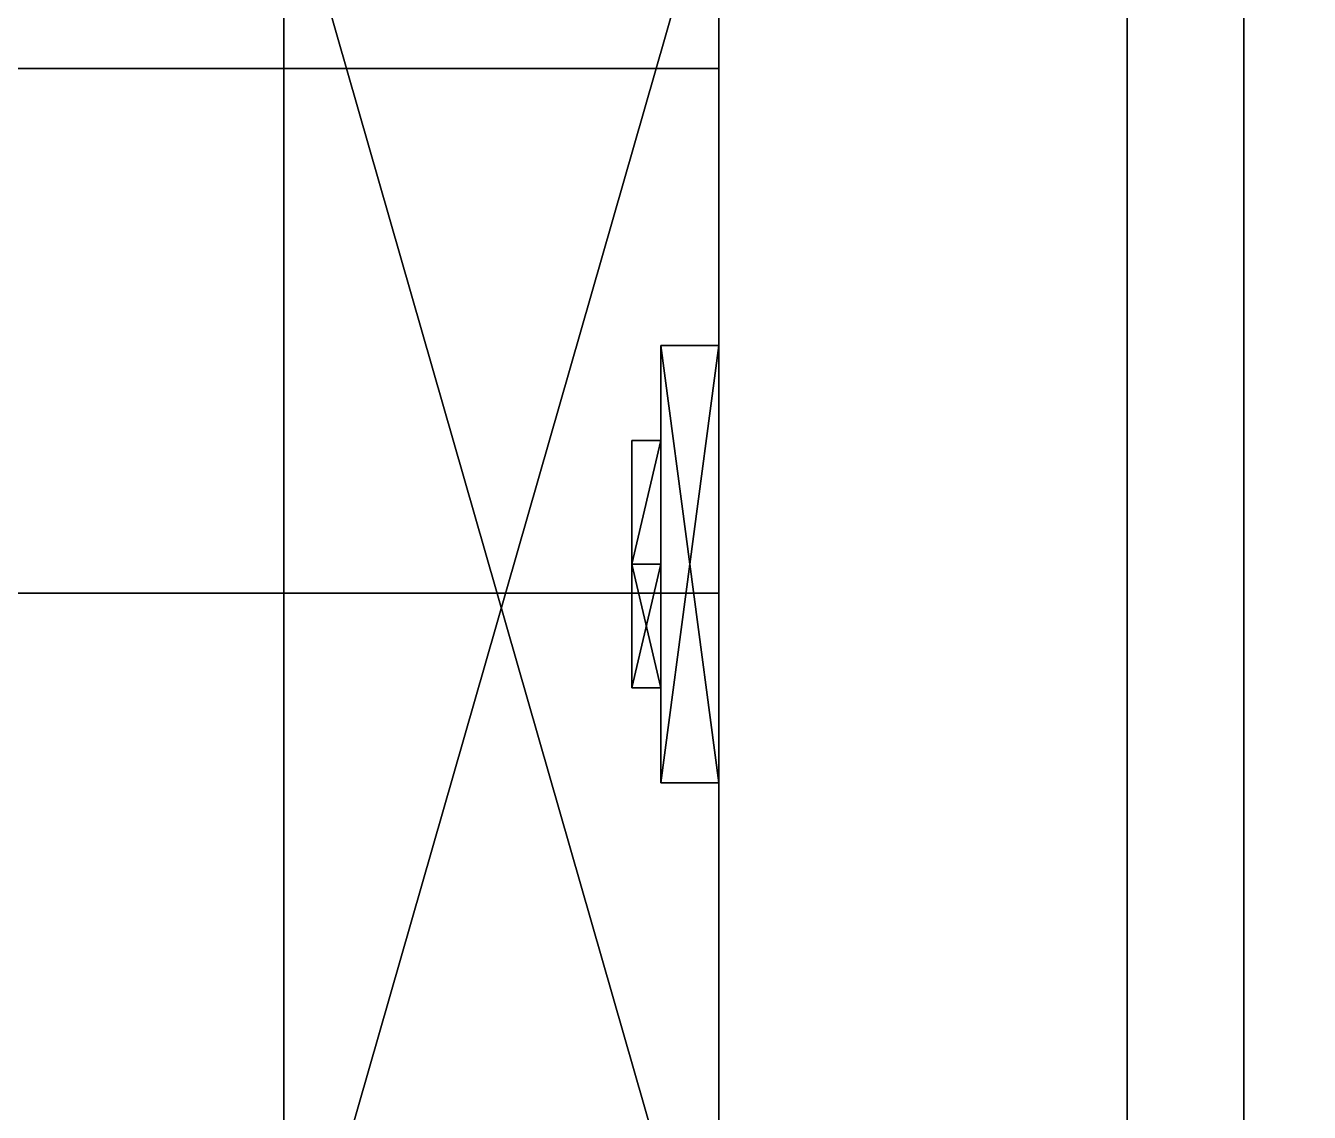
# Model space of a CAD drawing. Extents: x 0 to 2808, y -3840 to 0.
# Drawn here: x 1632.22 to 1676.25, y -3165.81 to -3128.53 of the extents above; entities that cross this region are included whole.
import ezdxf

# ---------------------------------------------------------------- set-up
doc = ezdxf.new("R2010")
doc.units = 0
for name, color, linetype in [('LAYER0', 7, 'CONTINUOUS'), ('LAYER1', 7, 'CONTINUOUS'), ('LAYER21', 253, 'CONTINUOUS'), ('LAYER23', 253, 'CONTINUOUS'), ('LAYER25', 253, 'CONTINUOUS'), ('LAYER27', 253, 'CONTINUOUS'), ('LAYER29', 253, 'CONTINUOUS'), ('LAYER3', 7, 'CONTINUOUS'), ('LAYER371', 7, 'CONTINUOUS'), ('LAYER5', 7, 'CONTINUOUS'), ('LAYER6', 7, 'CONTINUOUS'), ('LAYER8', 7, 'CONTINUOUS')]:
    doc.layers.add(name, color=color, linetype=linetype)

msp = doc.modelspace()

# ---------------------------------------------------------------- linework, layer by layer
at = {"layer": 'LAYER0', "invisible_edges": 1}
for points in [[(2790, 0), (0, -3840), (0, 0), (2790, 0)], [(2790, -3840, 5), (0, 0, 5), (0, -3840, 5), (2790, -3840, 5)], [(0, 0, 5), (2790, -3840, 5), (2790, 0, 5), (0, 0, 5)], [(0, -3840), (2790, 0), (2790, -3840), (0, -3840)]]:
    msp.add_3dface(points, dxfattribs=at)
at = {"layer": 'LAYER21'}
for points in [[(1656, -3174.5, 181.2174), (1641.079, -3122.5, 181.2174), (1656, -3122.5, 181.2174), (1656, -3174.5, 181.2174)], [(1641.079, -3174.5, 181.2174), (1641.079, -3122.5, 181.2174), (1656, -3174.5, 181.2174), (1641.079, -3174.5, 181.2174)], [(1656, -3122.5, 194.7826), (1641.079, -3174.5, 194.7826), (1656, -3174.5, 194.7826), (1656, -3122.5, 194.7826)], [(1641.079, -3122.5, 194.7826), (1641.079, -3174.5, 194.7826), (1656, -3122.5, 194.7826), (1641.079, -3122.5, 194.7826)], [(1641.079, -3174.5, 181.2174), (1641.079, -3122.5, 194.7826), (1641.079, -3122.5, 181.2174), (1641.079, -3174.5, 181.2174)], [(1641.079, -3174.5, 194.7826), (1641.079, -3122.5, 194.7826), (1641.079, -3174.5, 181.2174), (1641.079, -3174.5, 194.7826)], [(1656, -3154.5, 214), (1656, -3139.5, 214), (1654.01, -3139.5, 214), (1656, -3154.5, 214)], [(1654.01, -3154.5, 214), (1656, -3154.5, 214), (1654.01, -3139.5, 214), (1654.01, -3154.5, 214)], [(1656, -3139.5, 162), (1656, -3154.5, 162), (1654.01, -3154.5, 162), (1656, -3139.5, 162)], [(1654.01, -3139.5, 162), (1656, -3139.5, 162), (1654.01, -3154.5, 162), (1654.01, -3139.5, 162)], [(1654.01, -3139.5, 214), (1656, -3139.5, 214), (1656, -3139.5, 162), (1654.01, -3139.5, 214)], [(1654.01, -3139.5, 162), (1654.01, -3139.5, 214), (1656, -3139.5, 162), (1654.01, -3139.5, 162)], [(1654.01, -3154.5, 214), (1654.01, -3139.5, 214), (1654.01, -3139.5, 162), (1654.01, -3154.5, 214)], [(1654.01, -3154.5, 162), (1654.01, -3154.5, 214), (1654.01, -3139.5, 162), (1654.01, -3154.5, 162)], [(1654.01, -3142.757, 206.087), (1653.016, -3147, 201.2909), (1653.016, -3142.757, 206.087), (1654.01, -3142.757, 206.087)], [(1654.01, -3147, 201.2909), (1653.016, -3147, 201.2909), (1654.01, -3142.757, 206.087), (1654.01, -3147, 201.2909)], [(1654.01, -3142.757, 206.087), (1653.016, -3147, 210.883), (1654.01, -3147, 210.883), (1654.01, -3142.757, 206.087)], [(1653.016, -3142.757, 206.087), (1653.016, -3147, 210.883), (1654.01, -3142.757, 206.087), (1653.016, -3142.757, 206.087)], [(1653.016, -3142.757, 206.087), (1653.016, -3151.243, 206.087), (1653.016, -3147, 210.883), (1653.016, -3142.757, 206.087)], [(1653.016, -3147, 201.2909), (1653.016, -3151.243, 206.087), (1653.016, -3142.757, 206.087), (1653.016, -3147, 201.2909)], [(1654.01, -3142.757, 169.913), (1653.016, -3147, 165.117), (1653.016, -3142.757, 169.913), (1654.01, -3142.757, 169.913)], [(1654.01, -3147, 165.117), (1653.016, -3147, 165.117), (1654.01, -3142.757, 169.913), (1654.01, -3147, 165.117)], [(1654.01, -3142.757, 169.913), (1653.016, -3147, 174.7091), (1654.01, -3147, 174.7091), (1654.01, -3142.757, 169.913)], [(1653.016, -3142.757, 169.913), (1653.016, -3147, 174.7091), (1654.01, -3142.757, 169.913), (1653.016, -3142.757, 169.913)], [(1653.016, -3142.757, 169.913), (1653.016, -3151.243, 169.913), (1653.016, -3147, 174.7091), (1653.016, -3142.757, 169.913)], [(1653.016, -3147, 165.117), (1653.016, -3151.243, 169.913), (1653.016, -3142.757, 169.913), (1653.016, -3147, 165.117)], [(1654.01, -3142.757, 206.087), (1654.01, -3147, 201.2909), (1654.01, -3147, 210.883), (1654.01, -3142.757, 206.087)], [(1654.01, -3142.757, 169.913), (1654.01, -3147, 165.117), (1654.01, -3147, 174.7091), (1654.01, -3142.757, 169.913)], [(1654.01, -3147, 201.2909), (1653.016, -3151.243, 206.087), (1653.016, -3147, 201.2909), (1654.01, -3147, 201.2909)], [(1654.01, -3151.243, 206.087), (1653.016, -3151.243, 206.087), (1654.01, -3147, 201.2909), (1654.01, -3151.243, 206.087)], [(1654.01, -3151.243, 206.087), (1653.016, -3147, 210.883), (1653.016, -3151.243, 206.087), (1654.01, -3151.243, 206.087)], [(1654.01, -3147, 210.883), (1653.016, -3147, 210.883), (1654.01, -3151.243, 206.087), (1654.01, -3147, 210.883)], [(1654.01, -3147, 165.117), (1653.016, -3151.243, 169.913), (1653.016, -3147, 165.117), (1654.01, -3147, 165.117)], [(1654.01, -3151.243, 169.913), (1653.016, -3151.243, 169.913), (1654.01, -3147, 165.117), (1654.01, -3151.243, 169.913)], [(1654.01, -3151.243, 169.913), (1653.016, -3147, 174.7091), (1653.016, -3151.243, 169.913), (1654.01, -3151.243, 169.913)], [(1654.01, -3147, 174.7091), (1653.016, -3147, 174.7091), (1654.01, -3151.243, 169.913), (1654.01, -3147, 174.7091)], [(1654.01, -3147, 201.2909), (1654.01, -3151.243, 206.087), (1654.01, -3147, 210.883), (1654.01, -3147, 201.2909)], [(1654.01, -3147, 165.117), (1654.01, -3151.243, 169.913), (1654.01, -3147, 174.7091), (1654.01, -3147, 165.117)], [(1656, -3154.5, 162), (1656, -3154.5, 214), (1654.01, -3154.5, 214), (1656, -3154.5, 162)], [(1654.01, -3154.5, 162), (1656, -3154.5, 162), (1654.01, -3154.5, 214), (1654.01, -3154.5, 162)]]:
    msp.add_3dface(points, dxfattribs=at)
at = {"layer": 'LAYER23'}
for points in [[(1656, -3174.5, 757.2174), (1641.079, -3122.5, 757.2174), (1656, -3122.5, 757.2174), (1656, -3174.5, 757.2174)], [(1641.079, -3174.5, 757.2174), (1641.079, -3122.5, 757.2174), (1656, -3174.5, 757.2174), (1641.079, -3174.5, 757.2174)], [(1656, -3122.5, 770.7826), (1641.079, -3174.5, 770.7826), (1656, -3174.5, 770.7826), (1656, -3122.5, 770.7826)], [(1641.079, -3122.5, 770.7826), (1641.079, -3174.5, 770.7826), (1656, -3122.5, 770.7826), (1641.079, -3122.5, 770.7826)], [(1641.079, -3174.5, 757.2174), (1641.079, -3122.5, 770.7826), (1641.079, -3122.5, 757.2174), (1641.079, -3174.5, 757.2174)], [(1641.079, -3174.5, 770.7826), (1641.079, -3122.5, 770.7826), (1641.079, -3174.5, 757.2174), (1641.079, -3174.5, 770.7826)], [(1656, -3154.5, 790), (1656, -3139.5, 790), (1654.01, -3139.5, 790), (1656, -3154.5, 790)], [(1654.01, -3154.5, 790), (1656, -3154.5, 790), (1654.01, -3139.5, 790), (1654.01, -3154.5, 790)], [(1656, -3139.5, 738), (1656, -3154.5, 738), (1654.01, -3154.5, 738), (1656, -3139.5, 738)], [(1654.01, -3139.5, 738), (1656, -3139.5, 738), (1654.01, -3154.5, 738), (1654.01, -3139.5, 738)], [(1654.01, -3139.5, 790), (1656, -3139.5, 790), (1656, -3139.5, 738), (1654.01, -3139.5, 790)], [(1654.01, -3139.5, 738), (1654.01, -3139.5, 790), (1656, -3139.5, 738), (1654.01, -3139.5, 738)], [(1654.01, -3154.5, 790), (1654.01, -3139.5, 790), (1654.01, -3139.5, 738), (1654.01, -3154.5, 790)], [(1654.01, -3154.5, 738), (1654.01, -3154.5, 790), (1654.01, -3139.5, 738), (1654.01, -3154.5, 738)], [(1654.01, -3142.757, 782.087), (1653.016, -3147, 777.291), (1653.016, -3142.757, 782.087), (1654.01, -3142.757, 782.087)], [(1654.01, -3147, 777.291), (1653.016, -3147, 777.291), (1654.01, -3142.757, 782.087), (1654.01, -3147, 777.291)], [(1654.01, -3142.757, 782.087), (1653.016, -3147, 786.883), (1654.01, -3147, 786.883), (1654.01, -3142.757, 782.087)], [(1653.016, -3142.757, 782.087), (1653.016, -3147, 786.883), (1654.01, -3142.757, 782.087), (1653.016, -3142.757, 782.087)], [(1653.016, -3142.757, 782.087), (1653.016, -3151.243, 782.087), (1653.016, -3147, 786.883), (1653.016, -3142.757, 782.087)], [(1653.016, -3147, 777.291), (1653.016, -3151.243, 782.087), (1653.016, -3142.757, 782.087), (1653.016, -3147, 777.291)], [(1654.01, -3142.757, 745.913), (1653.016, -3147, 741.117), (1653.016, -3142.757, 745.913), (1654.01, -3142.757, 745.913)], [(1654.01, -3147, 741.117), (1653.016, -3147, 741.117), (1654.01, -3142.757, 745.913), (1654.01, -3147, 741.117)], [(1654.01, -3142.757, 745.913), (1653.016, -3147, 750.709), (1654.01, -3147, 750.709), (1654.01, -3142.757, 745.913)], [(1653.016, -3142.757, 745.913), (1653.016, -3147, 750.709), (1654.01, -3142.757, 745.913), (1653.016, -3142.757, 745.913)], [(1653.016, -3142.757, 745.913), (1653.016, -3151.243, 745.913), (1653.016, -3147, 750.709), (1653.016, -3142.757, 745.913)], [(1653.016, -3147, 741.117), (1653.016, -3151.243, 745.913), (1653.016, -3142.757, 745.913), (1653.016, -3147, 741.117)], [(1654.01, -3142.757, 782.087), (1654.01, -3147, 777.291), (1654.01, -3147, 786.883), (1654.01, -3142.757, 782.087)], [(1654.01, -3142.757, 745.913), (1654.01, -3147, 741.117), (1654.01, -3147, 750.709), (1654.01, -3142.757, 745.913)], [(1654.01, -3147, 777.291), (1653.016, -3151.243, 782.087), (1653.016, -3147, 777.291), (1654.01, -3147, 777.291)], [(1654.01, -3151.243, 782.087), (1653.016, -3151.243, 782.087), (1654.01, -3147, 777.291), (1654.01, -3151.243, 782.087)], [(1654.01, -3151.243, 782.087), (1653.016, -3147, 786.883), (1653.016, -3151.243, 782.087), (1654.01, -3151.243, 782.087)], [(1654.01, -3147, 786.883), (1653.016, -3147, 786.883), (1654.01, -3151.243, 782.087), (1654.01, -3147, 786.883)], [(1654.01, -3147, 741.117), (1653.016, -3151.243, 745.913), (1653.016, -3147, 741.117), (1654.01, -3147, 741.117)], [(1654.01, -3151.243, 745.913), (1653.016, -3151.243, 745.913), (1654.01, -3147, 741.117), (1654.01, -3151.243, 745.913)], [(1654.01, -3151.243, 745.913), (1653.016, -3147, 750.709), (1653.016, -3151.243, 745.913), (1654.01, -3151.243, 745.913)], [(1654.01, -3147, 750.709), (1653.016, -3147, 750.709), (1654.01, -3151.243, 745.913), (1654.01, -3147, 750.709)], [(1654.01, -3147, 777.291), (1654.01, -3151.243, 782.087), (1654.01, -3147, 786.883), (1654.01, -3147, 777.291)], [(1654.01, -3147, 741.117), (1654.01, -3151.243, 745.913), (1654.01, -3147, 750.709), (1654.01, -3147, 741.117)], [(1656, -3154.5, 738), (1656, -3154.5, 790), (1654.01, -3154.5, 790), (1656, -3154.5, 738)], [(1654.01, -3154.5, 738), (1656, -3154.5, 738), (1654.01, -3154.5, 790), (1654.01, -3154.5, 738)]]:
    msp.add_3dface(points, dxfattribs=at)
at = {"layer": 'LAYER25'}
for points in [[(1656, -3174.5, 1333.217), (1641.079, -3122.5, 1333.217), (1656, -3122.5, 1333.217), (1656, -3174.5, 1333.217)], [(1641.079, -3174.5, 1333.217), (1641.079, -3122.5, 1333.217), (1656, -3174.5, 1333.217), (1641.079, -3174.5, 1333.217)], [(1656, -3122.5, 1346.783), (1641.079, -3174.5, 1346.783), (1656, -3174.5, 1346.783), (1656, -3122.5, 1346.783)], [(1641.079, -3122.5, 1346.783), (1641.079, -3174.5, 1346.783), (1656, -3122.5, 1346.783), (1641.079, -3122.5, 1346.783)], [(1641.079, -3174.5, 1333.217), (1641.079, -3122.5, 1346.783), (1641.079, -3122.5, 1333.217), (1641.079, -3174.5, 1333.217)], [(1641.079, -3174.5, 1346.783), (1641.079, -3122.5, 1346.783), (1641.079, -3174.5, 1333.217), (1641.079, -3174.5, 1346.783)], [(1656, -3154.5, 1366), (1656, -3139.5, 1366), (1654.01, -3139.5, 1366), (1656, -3154.5, 1366)], [(1654.01, -3154.5, 1366), (1656, -3154.5, 1366), (1654.01, -3139.5, 1366), (1654.01, -3154.5, 1366)], [(1656, -3139.5, 1314), (1656, -3154.5, 1314), (1654.01, -3154.5, 1314), (1656, -3139.5, 1314)], [(1654.01, -3139.5, 1314), (1656, -3139.5, 1314), (1654.01, -3154.5, 1314), (1654.01, -3139.5, 1314)], [(1654.01, -3139.5, 1366), (1656, -3139.5, 1366), (1656, -3139.5, 1314), (1654.01, -3139.5, 1366)], [(1654.01, -3139.5, 1314), (1654.01, -3139.5, 1366), (1656, -3139.5, 1314), (1654.01, -3139.5, 1314)], [(1654.01, -3154.5, 1366), (1654.01, -3139.5, 1366), (1654.01, -3139.5, 1314), (1654.01, -3154.5, 1366)], [(1654.01, -3154.5, 1314), (1654.01, -3154.5, 1366), (1654.01, -3139.5, 1314), (1654.01, -3154.5, 1314)], [(1654.01, -3142.757, 1358.087), (1653.016, -3147, 1353.291), (1653.016, -3142.757, 1358.087), (1654.01, -3142.757, 1358.087)], [(1654.01, -3147, 1353.291), (1653.016, -3147, 1353.291), (1654.01, -3142.757, 1358.087), (1654.01, -3147, 1353.291)], [(1654.01, -3142.757, 1358.087), (1653.016, -3147, 1362.883), (1654.01, -3147, 1362.883), (1654.01, -3142.757, 1358.087)], [(1653.016, -3142.757, 1358.087), (1653.016, -3147, 1362.883), (1654.01, -3142.757, 1358.087), (1653.016, -3142.757, 1358.087)], [(1653.016, -3142.757, 1358.087), (1653.016, -3151.243, 1358.087), (1653.016, -3147, 1362.883), (1653.016, -3142.757, 1358.087)], [(1653.016, -3147, 1353.291), (1653.016, -3151.243, 1358.087), (1653.016, -3142.757, 1358.087), (1653.016, -3147, 1353.291)], [(1654.01, -3142.757, 1321.913), (1653.016, -3147, 1317.117), (1653.016, -3142.757, 1321.913), (1654.01, -3142.757, 1321.913)], [(1654.01, -3147, 1317.117), (1653.016, -3147, 1317.117), (1654.01, -3142.757, 1321.913), (1654.01, -3147, 1317.117)], [(1654.01, -3142.757, 1321.913), (1653.016, -3147, 1326.709), (1654.01, -3147, 1326.709), (1654.01, -3142.757, 1321.913)], [(1653.016, -3142.757, 1321.913), (1653.016, -3147, 1326.709), (1654.01, -3142.757, 1321.913), (1653.016, -3142.757, 1321.913)], [(1653.016, -3142.757, 1321.913), (1653.016, -3151.243, 1321.913), (1653.016, -3147, 1326.709), (1653.016, -3142.757, 1321.913)], [(1653.016, -3147, 1317.117), (1653.016, -3151.243, 1321.913), (1653.016, -3142.757, 1321.913), (1653.016, -3147, 1317.117)], [(1654.01, -3142.757, 1358.087), (1654.01, -3147, 1353.291), (1654.01, -3147, 1362.883), (1654.01, -3142.757, 1358.087)], [(1654.01, -3142.757, 1321.913), (1654.01, -3147, 1317.117), (1654.01, -3147, 1326.709), (1654.01, -3142.757, 1321.913)], [(1654.01, -3147, 1353.291), (1653.016, -3151.243, 1358.087), (1653.016, -3147, 1353.291), (1654.01, -3147, 1353.291)], [(1654.01, -3151.243, 1358.087), (1653.016, -3151.243, 1358.087), (1654.01, -3147, 1353.291), (1654.01, -3151.243, 1358.087)], [(1654.01, -3151.243, 1358.087), (1653.016, -3147, 1362.883), (1653.016, -3151.243, 1358.087), (1654.01, -3151.243, 1358.087)], [(1654.01, -3147, 1362.883), (1653.016, -3147, 1362.883), (1654.01, -3151.243, 1358.087), (1654.01, -3147, 1362.883)], [(1654.01, -3147, 1317.117), (1653.016, -3151.243, 1321.913), (1653.016, -3147, 1317.117), (1654.01, -3147, 1317.117)], [(1654.01, -3151.243, 1321.913), (1653.016, -3151.243, 1321.913), (1654.01, -3147, 1317.117), (1654.01, -3151.243, 1321.913)], [(1654.01, -3151.243, 1321.913), (1653.016, -3147, 1326.709), (1653.016, -3151.243, 1321.913), (1654.01, -3151.243, 1321.913)], [(1654.01, -3147, 1326.709), (1653.016, -3147, 1326.709), (1654.01, -3151.243, 1321.913), (1654.01, -3147, 1326.709)], [(1654.01, -3147, 1353.291), (1654.01, -3151.243, 1358.087), (1654.01, -3147, 1362.883), (1654.01, -3147, 1353.291)], [(1654.01, -3147, 1317.117), (1654.01, -3151.243, 1321.913), (1654.01, -3147, 1326.709), (1654.01, -3147, 1317.117)], [(1656, -3154.5, 1314), (1656, -3154.5, 1366), (1654.01, -3154.5, 1366), (1656, -3154.5, 1314)], [(1654.01, -3154.5, 1314), (1656, -3154.5, 1314), (1654.01, -3154.5, 1366), (1654.01, -3154.5, 1314)]]:
    msp.add_3dface(points, dxfattribs=at)
at = {"layer": 'LAYER27'}
for points in [[(1656, -3174.5, 1909.217), (1641.079, -3122.5, 1909.217), (1656, -3122.5, 1909.217), (1656, -3174.5, 1909.217)], [(1641.079, -3174.5, 1909.217), (1641.079, -3122.5, 1909.217), (1656, -3174.5, 1909.217), (1641.079, -3174.5, 1909.217)], [(1656, -3122.5, 1922.783), (1641.079, -3174.5, 1922.783), (1656, -3174.5, 1922.783), (1656, -3122.5, 1922.783)], [(1641.079, -3122.5, 1922.783), (1641.079, -3174.5, 1922.783), (1656, -3122.5, 1922.783), (1641.079, -3122.5, 1922.783)], [(1641.079, -3174.5, 1909.217), (1641.079, -3122.5, 1922.783), (1641.079, -3122.5, 1909.217), (1641.079, -3174.5, 1909.217)], [(1641.079, -3174.5, 1922.783), (1641.079, -3122.5, 1922.783), (1641.079, -3174.5, 1909.217), (1641.079, -3174.5, 1922.783)], [(1656, -3154.5, 1942), (1656, -3139.5, 1942), (1654.01, -3139.5, 1942), (1656, -3154.5, 1942)], [(1654.01, -3154.5, 1942), (1656, -3154.5, 1942), (1654.01, -3139.5, 1942), (1654.01, -3154.5, 1942)], [(1656, -3139.5, 1890), (1656, -3154.5, 1890), (1654.01, -3154.5, 1890), (1656, -3139.5, 1890)], [(1654.01, -3139.5, 1890), (1656, -3139.5, 1890), (1654.01, -3154.5, 1890), (1654.01, -3139.5, 1890)], [(1654.01, -3139.5, 1942), (1656, -3139.5, 1942), (1656, -3139.5, 1890), (1654.01, -3139.5, 1942)], [(1654.01, -3139.5, 1890), (1654.01, -3139.5, 1942), (1656, -3139.5, 1890), (1654.01, -3139.5, 1890)], [(1654.01, -3154.5, 1942), (1654.01, -3139.5, 1942), (1654.01, -3139.5, 1890), (1654.01, -3154.5, 1942)], [(1654.01, -3154.5, 1890), (1654.01, -3154.5, 1942), (1654.01, -3139.5, 1890), (1654.01, -3154.5, 1890)], [(1654.01, -3142.757, 1934.087), (1653.016, -3147, 1929.291), (1653.016, -3142.757, 1934.087), (1654.01, -3142.757, 1934.087)], [(1654.01, -3147, 1929.291), (1653.016, -3147, 1929.291), (1654.01, -3142.757, 1934.087), (1654.01, -3147, 1929.291)], [(1654.01, -3142.757, 1934.087), (1653.016, -3147, 1938.883), (1654.01, -3147, 1938.883), (1654.01, -3142.757, 1934.087)], [(1653.016, -3142.757, 1934.087), (1653.016, -3147, 1938.883), (1654.01, -3142.757, 1934.087), (1653.016, -3142.757, 1934.087)], [(1653.016, -3142.757, 1934.087), (1653.016, -3151.243, 1934.087), (1653.016, -3147, 1938.883), (1653.016, -3142.757, 1934.087)], [(1653.016, -3147, 1929.291), (1653.016, -3151.243, 1934.087), (1653.016, -3142.757, 1934.087), (1653.016, -3147, 1929.291)], [(1654.01, -3142.757, 1897.913), (1653.016, -3147, 1893.117), (1653.016, -3142.757, 1897.913), (1654.01, -3142.757, 1897.913)], [(1654.01, -3147, 1893.117), (1653.016, -3147, 1893.117), (1654.01, -3142.757, 1897.913), (1654.01, -3147, 1893.117)], [(1654.01, -3142.757, 1897.913), (1653.016, -3147, 1902.709), (1654.01, -3147, 1902.709), (1654.01, -3142.757, 1897.913)], [(1653.016, -3142.757, 1897.913), (1653.016, -3147, 1902.709), (1654.01, -3142.757, 1897.913), (1653.016, -3142.757, 1897.913)], [(1653.016, -3142.757, 1897.913), (1653.016, -3151.243, 1897.913), (1653.016, -3147, 1902.709), (1653.016, -3142.757, 1897.913)], [(1653.016, -3147, 1893.117), (1653.016, -3151.243, 1897.913), (1653.016, -3142.757, 1897.913), (1653.016, -3147, 1893.117)], [(1654.01, -3142.757, 1934.087), (1654.01, -3147, 1929.291), (1654.01, -3147, 1938.883), (1654.01, -3142.757, 1934.087)], [(1654.01, -3142.757, 1897.913), (1654.01, -3147, 1893.117), (1654.01, -3147, 1902.709), (1654.01, -3142.757, 1897.913)], [(1654.01, -3147, 1929.291), (1653.016, -3151.243, 1934.087), (1653.016, -3147, 1929.291), (1654.01, -3147, 1929.291)], [(1654.01, -3151.243, 1934.087), (1653.016, -3151.243, 1934.087), (1654.01, -3147, 1929.291), (1654.01, -3151.243, 1934.087)], [(1654.01, -3151.243, 1934.087), (1653.016, -3147, 1938.883), (1653.016, -3151.243, 1934.087), (1654.01, -3151.243, 1934.087)], [(1654.01, -3147, 1938.883), (1653.016, -3147, 1938.883), (1654.01, -3151.243, 1934.087), (1654.01, -3147, 1938.883)], [(1654.01, -3147, 1893.117), (1653.016, -3151.243, 1897.913), (1653.016, -3147, 1893.117), (1654.01, -3147, 1893.117)], [(1654.01, -3151.243, 1897.913), (1653.016, -3151.243, 1897.913), (1654.01, -3147, 1893.117), (1654.01, -3151.243, 1897.913)], [(1654.01, -3151.243, 1897.913), (1653.016, -3147, 1902.709), (1653.016, -3151.243, 1897.913), (1654.01, -3151.243, 1897.913)], [(1654.01, -3147, 1902.709), (1653.016, -3147, 1902.709), (1654.01, -3151.243, 1897.913), (1654.01, -3147, 1902.709)], [(1654.01, -3147, 1929.291), (1654.01, -3151.243, 1934.087), (1654.01, -3147, 1938.883), (1654.01, -3147, 1929.291)], [(1654.01, -3147, 1893.117), (1654.01, -3151.243, 1897.913), (1654.01, -3147, 1902.709), (1654.01, -3147, 1893.117)], [(1656, -3154.5, 1890), (1656, -3154.5, 1942), (1654.01, -3154.5, 1942), (1656, -3154.5, 1890)], [(1654.01, -3154.5, 1890), (1656, -3154.5, 1890), (1654.01, -3154.5, 1942), (1654.01, -3154.5, 1890)]]:
    msp.add_3dface(points, dxfattribs=at)
at = {"layer": 'LAYER29'}
for points in [[(1656, -3174.5, 2485.217), (1641.079, -3122.5, 2485.217), (1656, -3122.5, 2485.217), (1656, -3174.5, 2485.217)], [(1641.079, -3174.5, 2485.217), (1641.079, -3122.5, 2485.217), (1656, -3174.5, 2485.217), (1641.079, -3174.5, 2485.217)], [(1656, -3122.5, 2498.783), (1641.079, -3174.5, 2498.783), (1656, -3174.5, 2498.783), (1656, -3122.5, 2498.783)], [(1641.079, -3122.5, 2498.783), (1641.079, -3174.5, 2498.783), (1656, -3122.5, 2498.783), (1641.079, -3122.5, 2498.783)], [(1641.079, -3174.5, 2485.217), (1641.079, -3122.5, 2498.783), (1641.079, -3122.5, 2485.217), (1641.079, -3174.5, 2485.217)], [(1641.079, -3174.5, 2498.783), (1641.079, -3122.5, 2498.783), (1641.079, -3174.5, 2485.217), (1641.079, -3174.5, 2498.783)], [(1656, -3154.5, 2518), (1656, -3139.5, 2518), (1654.01, -3139.5, 2518), (1656, -3154.5, 2518)], [(1654.01, -3154.5, 2518), (1656, -3154.5, 2518), (1654.01, -3139.5, 2518), (1654.01, -3154.5, 2518)], [(1656, -3139.5, 2466), (1656, -3154.5, 2466), (1654.01, -3154.5, 2466), (1656, -3139.5, 2466)], [(1654.01, -3139.5, 2466), (1656, -3139.5, 2466), (1654.01, -3154.5, 2466), (1654.01, -3139.5, 2466)], [(1654.01, -3139.5, 2518), (1656, -3139.5, 2518), (1656, -3139.5, 2466), (1654.01, -3139.5, 2518)], [(1654.01, -3139.5, 2466), (1654.01, -3139.5, 2518), (1656, -3139.5, 2466), (1654.01, -3139.5, 2466)], [(1654.01, -3154.5, 2518), (1654.01, -3139.5, 2518), (1654.01, -3139.5, 2466), (1654.01, -3154.5, 2518)], [(1654.01, -3154.5, 2466), (1654.01, -3154.5, 2518), (1654.01, -3139.5, 2466), (1654.01, -3154.5, 2466)], [(1654.01, -3142.757, 2510.087), (1653.016, -3147, 2505.291), (1653.016, -3142.757, 2510.087), (1654.01, -3142.757, 2510.087)], [(1654.01, -3147, 2505.291), (1653.016, -3147, 2505.291), (1654.01, -3142.757, 2510.087), (1654.01, -3147, 2505.291)], [(1654.01, -3142.757, 2510.087), (1653.016, -3147, 2514.883), (1654.01, -3147, 2514.883), (1654.01, -3142.757, 2510.087)], [(1653.016, -3142.757, 2510.087), (1653.016, -3147, 2514.883), (1654.01, -3142.757, 2510.087), (1653.016, -3142.757, 2510.087)], [(1653.016, -3142.757, 2510.087), (1653.016, -3151.243, 2510.087), (1653.016, -3147, 2514.883), (1653.016, -3142.757, 2510.087)], [(1653.016, -3147, 2505.291), (1653.016, -3151.243, 2510.087), (1653.016, -3142.757, 2510.087), (1653.016, -3147, 2505.291)], [(1654.01, -3142.757, 2473.913), (1653.016, -3147, 2469.117), (1653.016, -3142.757, 2473.913), (1654.01, -3142.757, 2473.913)], [(1654.01, -3147, 2469.117), (1653.016, -3147, 2469.117), (1654.01, -3142.757, 2473.913), (1654.01, -3147, 2469.117)], [(1654.01, -3142.757, 2473.913), (1653.016, -3147, 2478.709), (1654.01, -3147, 2478.709), (1654.01, -3142.757, 2473.913)], [(1653.016, -3142.757, 2473.913), (1653.016, -3147, 2478.709), (1654.01, -3142.757, 2473.913), (1653.016, -3142.757, 2473.913)], [(1653.016, -3142.757, 2473.913), (1653.016, -3151.243, 2473.913), (1653.016, -3147, 2478.709), (1653.016, -3142.757, 2473.913)], [(1653.016, -3147, 2469.117), (1653.016, -3151.243, 2473.913), (1653.016, -3142.757, 2473.913), (1653.016, -3147, 2469.117)], [(1654.01, -3142.757, 2510.087), (1654.01, -3147, 2505.291), (1654.01, -3147, 2514.883), (1654.01, -3142.757, 2510.087)], [(1654.01, -3142.757, 2473.913), (1654.01, -3147, 2469.117), (1654.01, -3147, 2478.709), (1654.01, -3142.757, 2473.913)], [(1654.01, -3147, 2505.291), (1653.016, -3151.243, 2510.087), (1653.016, -3147, 2505.291), (1654.01, -3147, 2505.291)], [(1654.01, -3151.243, 2510.087), (1653.016, -3151.243, 2510.087), (1654.01, -3147, 2505.291), (1654.01, -3151.243, 2510.087)], [(1654.01, -3151.243, 2510.087), (1653.016, -3147, 2514.883), (1653.016, -3151.243, 2510.087), (1654.01, -3151.243, 2510.087)], [(1654.01, -3147, 2514.883), (1653.016, -3147, 2514.883), (1654.01, -3151.243, 2510.087), (1654.01, -3147, 2514.883)], [(1654.01, -3147, 2469.117), (1653.016, -3151.243, 2473.913), (1653.016, -3147, 2469.117), (1654.01, -3147, 2469.117)], [(1654.01, -3151.243, 2473.913), (1653.016, -3151.243, 2473.913), (1654.01, -3147, 2469.117), (1654.01, -3151.243, 2473.913)], [(1654.01, -3151.243, 2473.913), (1653.016, -3147, 2478.709), (1653.016, -3151.243, 2473.913), (1654.01, -3151.243, 2473.913)], [(1654.01, -3147, 2478.709), (1653.016, -3147, 2478.709), (1654.01, -3151.243, 2473.913), (1654.01, -3147, 2478.709)], [(1654.01, -3147, 2505.291), (1654.01, -3151.243, 2510.087), (1654.01, -3147, 2514.883), (1654.01, -3147, 2505.291)], [(1654.01, -3147, 2469.117), (1654.01, -3151.243, 2473.913), (1654.01, -3147, 2478.709), (1654.01, -3147, 2469.117)], [(1656, -3154.5, 2466), (1656, -3154.5, 2518), (1654.01, -3154.5, 2518), (1656, -3154.5, 2466)], [(1654.01, -3154.5, 2466), (1656, -3154.5, 2466), (1654.01, -3154.5, 2518), (1654.01, -3154.5, 2466)]]:
    msp.add_3dface(points, dxfattribs=at)
at = {"layer": 'LAYER3', "invisible_edges": 1}
for points in [[(1656, -3690, 2595), (1656, -3110, 5), (1656, -3690, 5), (1656, -3690, 2595)], [(1656, -3110, 5), (1656, -3690, 2595), (1656, -3110, 2595), (1656, -3110, 5)], [(1674, -3690, 5), (1656, -3110, 5), (1674, -3110, 5), (1674, -3690, 5)], [(1656, -3110, 5), (1674, -3690, 5), (1656, -3690, 5), (1656, -3110, 5)], [(1656, -3690, 2595), (1674, -3110, 2595), (1656, -3110, 2595), (1656, -3690, 2595)], [(1674, -3110, 2595), (1656, -3690, 2595), (1674, -3690, 2595), (1674, -3110, 2595)], [(1674, -3110, 2595), (1674, -3690, 5), (1674, -3110, 5), (1674, -3110, 2595)], [(1674, -3690, 5), (1674, -3110, 2595), (1674, -3690, 2595), (1674, -3690, 5)]]:
    msp.add_3dface(points, dxfattribs=at)
at = {"layer": 'LAYER371', "invisible_edges": 1}
for points in [[(1688, -3690, 5), (1670, -3110, 5), (1688, -3110, 5), (1688, -3690, 5)], [(1670, -3110, 5), (1688, -3690, 5), (1670, -3690, 5), (1670, -3110, 5)], [(1670, -3690, 2595), (1688, -3110, 2595), (1670, -3110, 2595), (1670, -3690, 2595)], [(1688, -3110, 2595), (1670, -3690, 2595), (1688, -3690, 2595), (1688, -3110, 2595)], [(1670, -3110, 5), (1670, -3690, 2595), (1670, -3110, 2595), (1670, -3110, 5)], [(1670, -3690, 2595), (1670, -3110, 5), (1670, -3690, 5), (1670, -3690, 2595)]]:
    msp.add_3dface(points, dxfattribs=at)
at = {"layer": 'LAYER5', "invisible_edges": 1}
for points in [[(992, -3690, 85), (1656, -3110, 85), (1656, -3690, 85), (992, -3690, 85)], [(1656, -3110, 85), (992, -3690, 85), (992, -3110, 85), (1656, -3110, 85)], [(992, -3110, 103), (1656, -3690, 103), (1656, -3110, 103), (992, -3110, 103)], [(1656, -3690, 103), (992, -3110, 103), (992, -3690, 103), (1656, -3690, 103)], [(1656, -3690, 103), (1656, -3110, 85), (1656, -3110, 103), (1656, -3690, 103)], [(1656, -3110, 85), (1656, -3690, 103), (1656, -3690, 85), (1656, -3110, 85)]]:
    msp.add_3dface(points, dxfattribs=at)
at = {"layer": 'LAYER6', "invisible_edges": 1}
for points in [[(992, -3130, 5), (1656, -3148, 5), (992, -3148, 5), (992, -3130, 5)], [(1656, -3148, 5), (992, -3130, 5), (1656, -3130, 5), (1656, -3148, 5)], [(1656, -3130, 85), (992, -3148, 85), (1656, -3148, 85), (1656, -3130, 85)], [(992, -3148, 85), (1656, -3130, 85), (992, -3130, 85), (992, -3148, 85)], [(992, -3130, 5), (1656, -3130, 85), (1656, -3130, 5), (992, -3130, 5)], [(1656, -3130, 85), (992, -3130, 5), (992, -3130, 85), (1656, -3130, 85)], [(1656, -3130, 85), (1656, -3148, 5), (1656, -3130, 5), (1656, -3130, 85)], [(1656, -3148, 5), (1656, -3130, 85), (1656, -3148, 85), (1656, -3148, 5)], [(992, -3148, 85), (1656, -3148, 5), (1656, -3148, 85), (992, -3148, 85)], [(1656, -3148, 5), (992, -3148, 85), (992, -3148, 5), (1656, -3148, 5)]]:
    msp.add_3dface(points, dxfattribs=at)
at = {"layer": 'LAYER8', "invisible_edges": 1}
for points in [[(1656, -3690, 2594), (992, -3110, 2594), (992, -3690, 2594), (1656, -3690, 2594)], [(992, -3110, 2594), (1656, -3690, 2594), (1656, -3110, 2594), (992, -3110, 2594)], [(1656, -3110, 2576), (992, -3690, 2576), (992, -3110, 2576), (1656, -3110, 2576)], [(992, -3690, 2576), (1656, -3110, 2576), (1656, -3690, 2576), (992, -3690, 2576)], [(1656, -3690, 2594), (1656, -3110, 2576), (1656, -3110, 2594), (1656, -3690, 2594)], [(1656, -3110, 2576), (1656, -3690, 2594), (1656, -3690, 2576), (1656, -3110, 2576)]]:
    msp.add_3dface(points, dxfattribs=at)

# ---------------------------------------------------------------- meshes
at = {"layer": 'LAYER1'}
mesh = msp.add_polymesh((5, 2), dxfattribs=at)
for k, corner in enumerate([(2640, -3690, 2670), (2640, -150.0002, 2670), (150, -3690, 2670), (2640, -3690, 2670), (150, -150.0002, 2670), (150, -3690, 2670), (2640, -150.0002, 2670), (150, -150.0002, 2670), (2790, 0, 2670), (0, 0, 2670)]):
    mesh.set_mesh_vertex(divmod(k, 2), corner)

doc.saveas('drawing.dxf')
